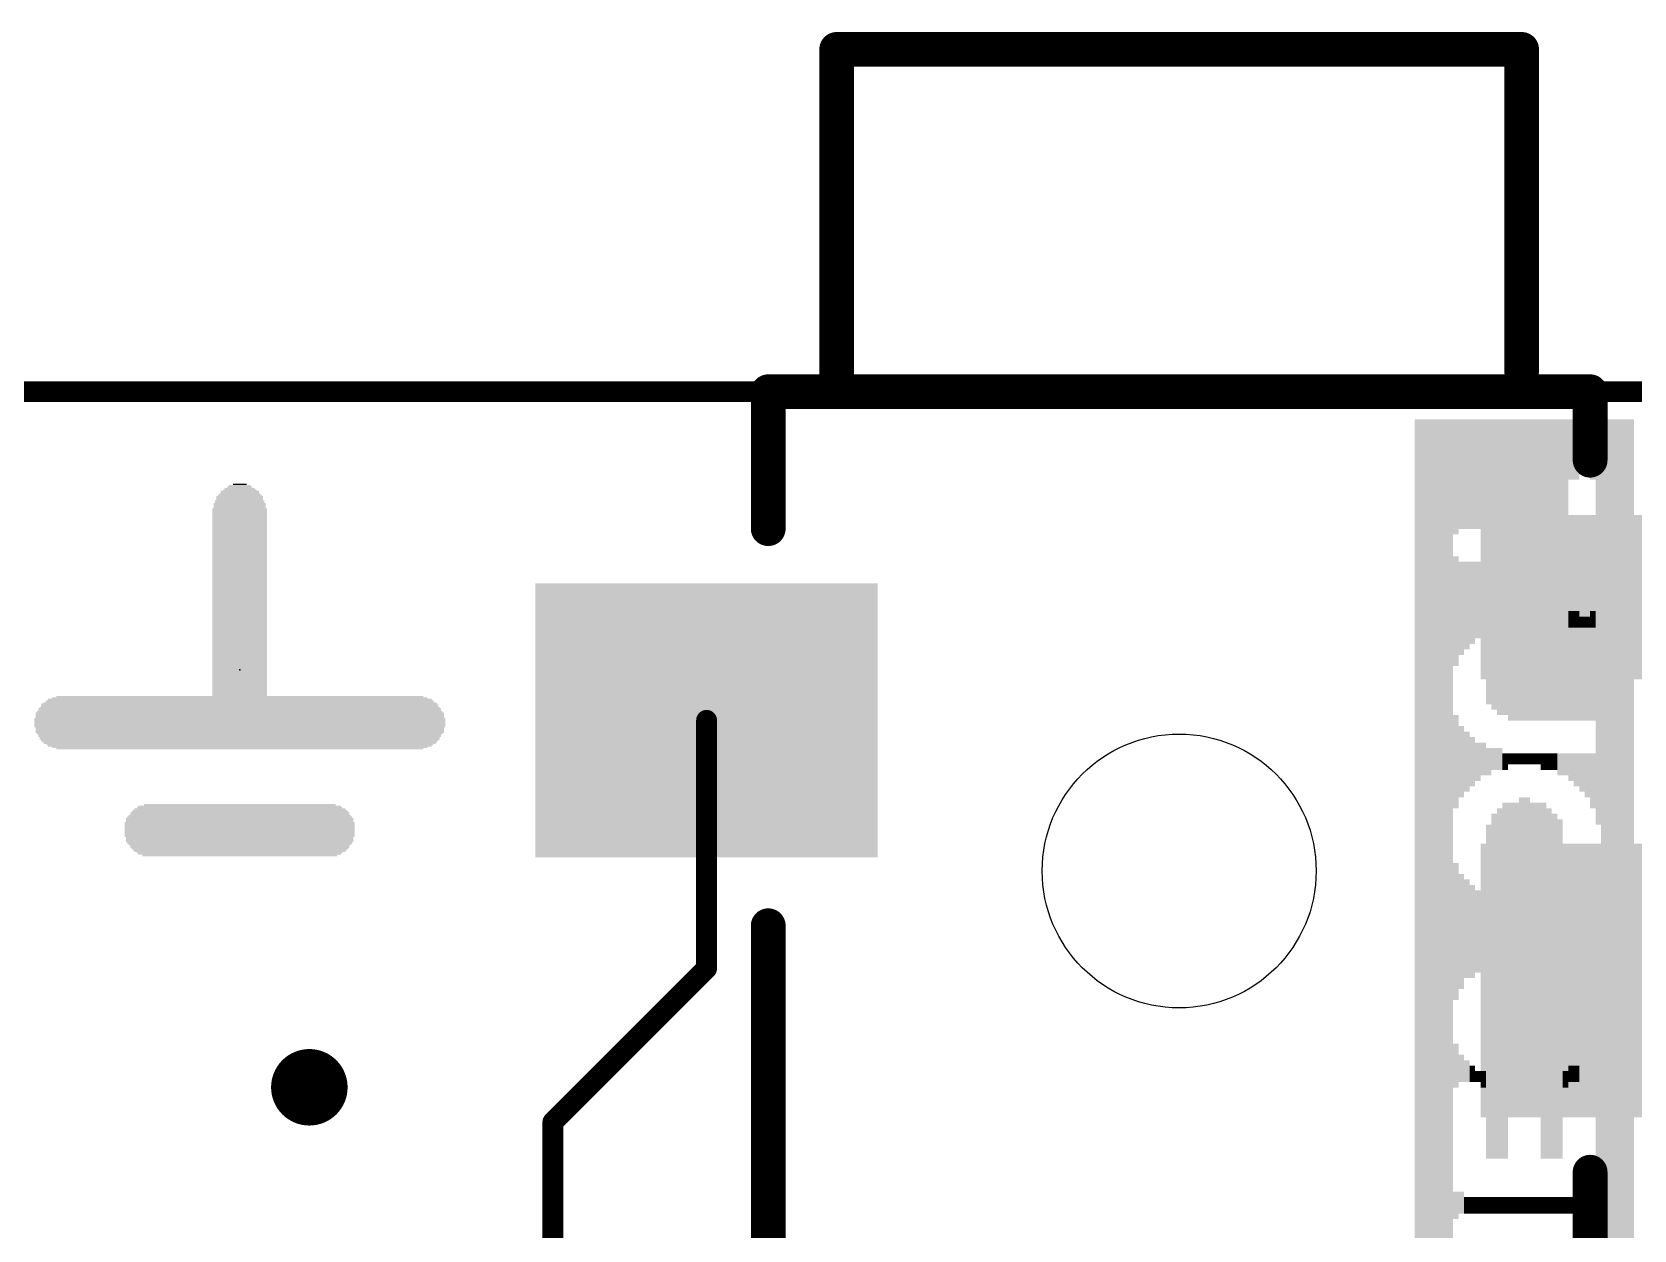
# Model space of a CAD drawing. Extents: x -15.2 to 71.4, y -14.5 to 36.9.
# Drawn here: x 19.57 to 31.26, y 28.17 to 36.92 of the extents above; entities that cross this region are included whole.
import ezdxf

# ---------------------------------------------------------------- set-up
doc = ezdxf.new("R2010")
doc.units = 0
for name, color, linetype in [('1', 12, 'CONTINUOUS'), ('16', 132, 'CONTINUOUS'), ('18', 110, 'CONTINUOUS'), ('20', 31, 'CONTINUOUS'), ('21', 41, 'CONTINUOUS'), ('22', 40, 'CONTINUOUS'), ('23', 53, 'CONTINUOUS'), ('51', 53, 'CONTINUOUS')]:
    doc.layers.add(name, color=color, linetype=linetype)

# ---------------------------------------------------------------- blocks, each defined once
blk = doc.blocks.new('RECT')
blk.add_solid([(-0.5, -0.5), (0.5, -0.5), (-0.5, 0.5), (0.5, 0.5)])
blk = doc.blocks.new('ROUNDV')
at = {"const_width": 0.5}
blk.add_lwpolyline([(0, -0.25, 1), (0, 0.25, 1), (0, -0.25)], format="xyb", dxfattribs=at)

msp = doc.modelspace()

# ---------------------------------------------------------------- linework, layer by layer
at = {"layer": '1', "const_width": 0.1524}
for points in [[(0, 34.29), (54.61, 34.29)], [(24.49, 30.078), (24.49, 31.89)], [(23.368, 28.956), (24.49, 30.078)], [(23.368, 27.52), (23.368, 28.956)]]:
    msp.add_lwpolyline(points, dxfattribs=at)
at = {"layer": '1', "const_width": 0.0762}
for points in [[(24.5281, 31.89, 1), (24.4519, 31.89)], [(24.4519, 30.078, 1), (24.5281, 30.078)], [(24.5169, 30.0511, 1), (24.4631, 30.1049)], [(23.4061, 28.956, 1), (23.3299, 28.956)], [(23.3411, 28.9829, 1), (23.3949, 28.9291)]]:
    msp.add_lwpolyline(points, format="xyb", dxfattribs=at)
at = {"layer": '16', "const_width": 0.1524}
msp.add_lwpolyline([(0, 34.29), (54.61, 34.29)], dxfattribs=at)
at = {"layer": '20', "const_width": 0.1524}
msp.add_lwpolyline([(0, 34.29), (54.61, 34.29)], dxfattribs=at)
at = {"layer": '20'}
msp.add_circle((27.94, 30.79), 1, dxfattribs=at)
at = {"layer": '21', "const_width": 0.254}
for points in [[(24.94, 30.39), (24.94, 24.09)], [(30.94, 19.79), (30.94, 28.59)]]:
    msp.add_lwpolyline(points, dxfattribs=at)
at = {"layer": '21', "const_width": 0.127}
for points in [[(25.0035, 30.39, 1), (24.8765, 30.39)], [(31.0035, 28.59, 1), (30.8765, 28.59)]]:
    msp.add_lwpolyline(points, format="xyb", dxfattribs=at)
at = {"layer": '23'}
for p in [(27.94, 34.29), (21.082, 32.258)]:
    msp.add_point(p, dxfattribs=at)
at = {"layer": '51', "const_width": 0.254}
for points in [[(30.44, 36.79), (25.44, 36.79)], [(25.44, 36.79), (25.44, 34.29)], [(30.44, 34.4424), (30.44, 36.79)], [(25.44, 34.29), (24.94, 34.29)], [(24.94, 34.29), (24.94, 33.29)], [(30.94, 34.29), (25.44, 34.29)], [(30.94, 33.79), (30.94, 34.29)]]:
    msp.add_lwpolyline(points, dxfattribs=at)
at = {"layer": '51', "const_width": 0.127}
for points in [[(25.44, 36.8535, 1), (25.44, 36.7265)], [(25.5035, 36.79, 1), (25.3765, 36.79)], [(30.5035, 36.79, 1), (30.3765, 36.79)], [(30.44, 36.7265, 1), (30.44, 36.8535)], [(30.3765, 34.4424, 1), (30.5035, 34.4424)], [(24.94, 34.3535, 1), (24.94, 34.2265)], [(25.0035, 34.29, 1), (24.8765, 34.29)], [(25.44, 34.3535, 1), (25.44, 34.2265)], [(25.44, 34.2265, 1), (25.44, 34.3535)], [(31.0035, 34.29, 1), (30.8765, 34.29)], [(30.94, 34.2265, 1), (30.94, 34.3535)], [(25.3765, 34.29, 1), (25.5035, 34.29)], [(30.8765, 33.79, 1), (31.0035, 33.79)], [(24.8765, 33.29, 1), (25.0035, 33.29)]]:
    msp.add_lwpolyline(points, format="xyb", dxfattribs=at)

# ---------------------------------------------------------------- block references
at = {"layer": '1', "yscale": 2.5}
for p, xscale, rotation in [((31.39, 32.79), 1.2, 90), ((24.49, 31.89), 2, 270), ((31.39, 29.99), 2, 270)]:
    msp.add_blockref('RECT', p, dxfattribs=dict(at, xscale=xscale, rotation=rotation))
at = {"layer": '18', "xscale": 0.5588, "yscale": 0.5588}
msp.add_blockref('ROUNDV', (21.59, 29.21), dxfattribs=at)
msp.add_blockref('ROUNDV', (21.59, 29.21), dxfattribs=at)
at = {"layer": '21', "yscale": 0.01}
for p, xscale in [((21.082, 33.563), 0.28), ((21.082, 33.573), 0.24), ((21.082, 33.583), 0.22), ((21.082, 33.593), 0.18), ((21.082, 33.603), 0.16), ((21.082, 33.613), 0.1), ((21.082, 33.473), 0.38), ((21.082, 33.463), 0.38), ((21.082, 33.453), 0.38), ((21.082, 33.443), 0.38), ((21.082, 33.493), 0.36), ((21.082, 33.483), 0.36), ((21.082, 33.523), 0.34), ((21.082, 33.513), 0.34), ((21.082, 33.503), 0.34), ((21.082, 33.533), 0.32), ((21.082, 33.543), 0.3), ((21.082, 33.553), 0.28), ((21.082, 33.433), 0.4), ((21.082, 33.423), 0.4), ((21.082, 33.413), 0.4), ((21.082, 33.403), 0.4), ((21.082, 33.393), 0.4), ((21.082, 33.383), 0.4), ((21.082, 33.373), 0.4), ((21.082, 33.363), 0.4), ((21.082, 33.353), 0.4), ((21.082, 33.343), 0.4), ((21.082, 33.333), 0.4), ((21.082, 33.323), 0.4), ((21.082, 33.313), 0.4), ((21.082, 33.303), 0.4), ((21.082, 33.293), 0.4), ((21.082, 33.283), 0.4), ((21.082, 33.273), 0.4), ((21.082, 33.263), 0.4), ((21.082, 33.253), 0.4), ((21.082, 33.243), 0.4), ((21.082, 33.233), 0.4), ((21.082, 33.223), 0.4), ((21.082, 33.213), 0.4), ((21.082, 33.203), 0.4), ((21.082, 33.193), 0.4), ((21.082, 33.183), 0.4), ((21.082, 33.173), 0.4), ((21.082, 33.163), 0.4), ((21.082, 33.153), 0.4), ((21.082, 33.143), 0.4), ((21.082, 33.133), 0.4), ((21.082, 33.123), 0.4), ((21.082, 33.113), 0.4), ((21.082, 33.103), 0.4), ((21.082, 33.093), 0.4), ((21.082, 33.083), 0.4), ((21.082, 33.073), 0.4), ((21.082, 33.063), 0.4), ((21.082, 33.053), 0.4), ((21.082, 33.043), 0.4), ((21.082, 33.033), 0.4), ((21.082, 33.023), 0.4), ((21.082, 33.013), 0.4), ((21.082, 33.003), 0.4), ((21.082, 32.993), 0.4), ((21.082, 32.983), 0.4), ((21.082, 32.973), 0.4), ((21.082, 32.963), 0.4), ((21.082, 32.953), 0.4), ((21.082, 32.943), 0.4), ((21.082, 32.933), 0.4), ((21.082, 32.923), 0.4), ((21.082, 32.913), 0.4), ((21.082, 32.903), 0.4), ((21.082, 32.893), 0.4), ((21.082, 32.883), 0.4), ((21.082, 32.873), 0.4), ((21.082, 32.863), 0.4), ((21.082, 32.853), 0.4), ((21.082, 32.843), 0.4), ((21.082, 32.833), 0.4), ((21.082, 32.823), 0.4), ((21.082, 32.813), 0.4), ((21.082, 32.803), 0.4), ((21.082, 32.793), 0.4), ((21.082, 32.783), 0.4), ((21.082, 32.773), 0.4), ((21.082, 32.763), 0.4), ((21.082, 32.753), 0.4), ((21.082, 32.743), 0.4), ((21.082, 32.733), 0.4), ((21.082, 32.723), 0.4), ((21.082, 32.713), 0.4), ((21.082, 32.703), 0.4), ((21.082, 32.693), 0.4), ((21.082, 32.683), 0.4), ((21.082, 32.673), 0.4), ((21.082, 32.663), 0.4), ((21.082, 32.653), 0.4), ((21.082, 32.643), 0.4), ((21.082, 32.633), 0.4), ((21.082, 32.623), 0.4), ((21.082, 32.613), 0.4), ((21.082, 32.603), 0.4), ((21.082, 32.593), 0.4), ((21.082, 32.583), 0.4), ((21.082, 32.573), 0.4), ((21.082, 32.563), 0.4), ((21.082, 32.553), 0.4), ((21.082, 32.543), 0.4), ((21.082, 32.533), 0.4), ((21.082, 32.523), 0.4), ((21.082, 32.513), 0.4), ((21.082, 32.503), 0.4), ((21.082, 32.493), 0.4), ((21.082, 32.483), 0.4), ((21.082, 32.473), 0.4), ((21.082, 32.463), 0.4), ((21.082, 32.453), 0.4), ((21.082, 32.443), 0.4), ((21.082, 32.433), 0.4), ((21.082, 32.423), 0.4), ((21.082, 32.413), 0.4), ((21.082, 32.403), 0.4), ((21.082, 32.393), 0.4), ((21.082, 32.383), 0.4), ((21.082, 32.373), 0.4), ((21.082, 32.363), 0.4), ((21.082, 32.353), 0.4), ((21.082, 32.343), 0.4), ((21.082, 32.333), 0.4), ((21.082, 32.323), 0.4), ((21.082, 32.313), 0.4), ((21.082, 32.303), 0.4), ((21.082, 32.293), 0.4), ((21.082, 32.283), 0.4), ((21.082, 32.273), 0.4), ((21.082, 32.263), 0.4), ((21.082, 32.253), 0.4), ((21.082, 32.243), 0.4), ((21.082, 32.233), 0.4), ((21.082, 32.223), 0.4), ((21.082, 32.213), 0.4), ((21.082, 32.203), 0.4), ((21.082, 32.193), 0.4), ((21.082, 32.183), 0.4), ((21.082, 32.173), 0.4), ((21.082, 32.163), 0.4), ((21.082, 32.043), 2.8), ((21.082, 32.053), 2.74), ((21.082, 32.063), 2.68), ((21.082, 32.153), 0.4), ((21.082, 32.143), 0.4), ((21.082, 32.133), 0.4), ((21.082, 32.123), 0.4), ((21.082, 32.113), 0.4), ((21.082, 32.103), 0.4), ((21.082, 32.093), 0.4), ((21.082, 32.083), 0.4), ((21.082, 32.073), 0.4), ((21.082, 31.943), 2.98), ((21.082, 31.933), 2.98), ((21.082, 31.923), 2.98), ((21.082, 31.953), 2.96), ((21.082, 31.973), 2.94), ((21.082, 31.963), 2.94), ((21.082, 31.983), 2.92), ((21.082, 32.003), 2.9), ((21.082, 31.993), 2.9), ((21.082, 32.013), 2.88), ((21.082, 32.023), 2.84), ((21.082, 32.033), 2.82), ((21.082, 31.903), 3), ((21.082, 31.893), 3), ((21.082, 31.883), 3), ((21.082, 31.873), 3), ((21.082, 31.863), 3), ((21.082, 31.853), 3), ((21.082, 31.843), 3), ((21.082, 31.913), 2.98), ((21.082, 31.833), 2.98), ((21.082, 31.823), 2.98), ((21.082, 31.813), 2.98), ((21.082, 31.803), 2.98), ((21.082, 31.793), 2.96), ((21.082, 31.783), 2.94), ((21.082, 31.773), 2.94), ((21.082, 31.763), 2.92), ((21.082, 31.753), 2.92), ((21.082, 31.743), 2.9), ((21.082, 31.733), 2.88), ((21.082, 31.723), 2.86), ((21.082, 31.713), 2.82), ((21.082, 31.703), 2.8), ((21.082, 31.693), 2.74), ((21.082, 31.683), 2.68), ((21.082, 31.223), 1.58), ((21.082, 31.233), 1.56), ((21.082, 31.243), 1.54), ((21.082, 31.253), 1.5), ((21.082, 31.263), 1.48), ((21.082, 31.273), 1.4), ((21.082, 31.143), 1.68), ((21.082, 31.133), 1.68), ((21.082, 31.123), 1.68), ((21.082, 31.113), 1.68), ((21.082, 31.103), 1.68), ((21.082, 31.173), 1.66), ((21.082, 31.163), 1.66), ((21.082, 31.153), 1.66), ((21.082, 31.183), 1.64), ((21.082, 31.193), 1.62), ((21.082, 31.213), 1.6), ((21.082, 31.203), 1.6), ((21.082, 31.093), 1.68), ((21.082, 31.083), 1.68), ((21.082, 31.073), 1.68), ((21.082, 31.063), 1.68), ((21.082, 31.053), 1.68), ((21.082, 31.043), 1.68), ((21.082, 31.033), 1.66), ((21.082, 31.023), 1.66), ((21.082, 31.013), 1.66), ((21.082, 31.003), 1.66), ((21.082, 30.993), 1.64), ((21.082, 30.983), 1.62), ((21.082, 30.973), 1.6), ((21.082, 30.963), 1.6), ((21.082, 30.953), 1.58), ((21.082, 30.943), 1.56), ((21.082, 30.933), 1.54), ((21.082, 30.923), 1.5), ((21.082, 30.913), 1.48), ((21.082, 30.903), 1.42)]:
    msp.add_blockref('RECT', p, dxfattribs=dict(at, xscale=xscale))
at = {"layer": '22', "yscale": 0.04, "rotation": 90}
for p, xscale in [((29.68, 28.988), 10.2), ((29.72, 28.988), 10.2), ((29.76, 28.988), 10.2), ((29.8, 28.988), 10.2), ((29.84, 28.988), 10.2), ((29.88, 28.988), 10.2), ((29.92, 28.988), 10.2), ((29.96, 33.668), 0.84), ((30, 33.688), 0.8), ((30.04, 33.688), 0.8), ((30.08, 33.688), 0.8), ((30.12, 33.688), 0.8), ((30.16, 33.688), 0.8), ((30.2, 33.688), 0.8), ((30.24, 33.688), 0.8), ((30.28, 33.688), 0.8), ((30.32, 33.688), 0.8), ((30.36, 33.688), 0.8), ((30.4, 33.688), 0.8), ((30.44, 33.688), 0.8), ((30.48, 33.688), 0.8), ((30.52, 33.688), 0.8), ((30.56, 33.688), 0.8), ((30.6, 33.688), 0.8), ((30.64, 33.688), 0.8), ((30.68, 33.688), 0.8), ((30.72, 33.688), 0.8), ((30.76, 33.688), 0.8), ((30.8, 33.868), 0.44), ((30.84, 33.868), 0.44), ((30.88, 33.888), 0.4), ((30.92, 33.888), 0.4), ((30.96, 33.868), 0.44), ((31, 32.608), 2.96), ((31.04, 28.988), 10.2), ((31.08, 28.988), 10.2), ((31.12, 28.988), 10.2), ((31.16, 28.988), 10.2), ((31.2, 28.988), 10.2), ((31.24, 28.988), 10.2), ((29.96, 32.688), 0.8), ((30, 32.708), 0.68), ((30.04, 32.728), 0.64), ((30.08, 32.748), 0.6), ((30.12, 32.768), 0.56), ((30.16, 32.768), 0.56), ((30.2, 32.788), 0.52), ((30.24, 32.788), 0.52), ((30.28, 32.808), 0.48), ((30.32, 32.808), 0.48), ((30.36, 32.808), 0.48), ((30.4, 32.808), 0.48), ((30.44, 32.808), 0.48), ((30.48, 32.808), 0.48), ((30.52, 32.808), 0.48), ((30.56, 32.808), 0.48), ((30.6, 32.808), 0.48), ((30.64, 32.808), 0.48), ((30.68, 32.808), 0.48), ((30.72, 32.808), 0.48), ((30.76, 32.808), 0.48), ((30.8, 32.628), 0.12), ((30.84, 32.628), 0.12), ((30.88, 32.608), 0.08), ((30.92, 32.608), 0.08), ((30.96, 32.628), 0.12), ((30.28, 32.108), 0.36), ((30.32, 32.108), 0.36), ((30.36, 32.108), 0.44), ((30.4, 32.108), 0.44), ((30.44, 32.108), 0.44), ((30.48, 32.108), 0.44), ((30.52, 32.108), 0.44), ((30.56, 32.108), 0.44), ((30.6, 32.108), 0.44), ((30.64, 32.108), 0.44), ((30.68, 32.108), 0.44), ((30.72, 32.108), 0.44), ((30.76, 32.108), 0.44), ((30.8, 32.108), 0.44), ((30.84, 32.108), 0.44), ((30.88, 32.108), 0.44), ((30.92, 32.108), 0.44), ((30.96, 32.108), 0.44), ((30.2, 32.108), 0.2), ((30.24, 32.108), 0.28), ((29.96, 31.588), 0.68), ((30, 31.588), 0.52), ((30.04, 31.588), 0.44), ((30.08, 31.588), 0.36), ((30.12, 31.588), 0.28), ((30.16, 31.608), 0.24), ((30.2, 31.588), 0.2), ((30.24, 31.608), 0.16), ((30.28, 31.608), 0.16), ((30.32, 31.588), 0.12), ((30.36, 31.608), 0.08), ((30.4, 31.608), 0.08), ((30.44, 31.608), 0.08), ((30.48, 31.608), 0.08), ((30.52, 31.608), 0.08), ((30.56, 31.608), 0.08), ((30.6, 31.588), 0.12), ((30.64, 31.588), 0.12), ((30.68, 31.588), 0.12), ((30.72, 31.568), 0.16), ((30.76, 31.568), 0.16), ((30.8, 31.548), 0.2), ((30.84, 31.528), 0.24), ((30.88, 31.508), 0.28), ((30.92, 31.488), 0.32), ((30.96, 31.448), 0.4), ((30.28, 31.048), 0.4), ((30.32, 31.048), 0.48), ((30.36, 31.028), 0.52), ((30.4, 31.028), 0.52), ((30.44, 31.048), 0.56), ((30.48, 31.048), 0.56), ((30.52, 31.028), 0.52), ((30.56, 31.028), 0.52), ((30.6, 31.048), 0.48), ((30.64, 31.028), 0.44), ((30.2, 31.028), 0.2), ((30.24, 31.048), 0.32), ((30.68, 31.028), 0.36), ((30.72, 31.048), 0.24), ((31, 30.388), 1.16), ((30, 30.348), 0.84), ((30.92, 30.368), 0.8), ((30.96, 30.368), 0.88), ((30.04, 30.368), 0.72), ((30.08, 30.348), 0.68), ((30.12, 30.348), 0.6), ((30.8, 30.328), 0.64), ((30.84, 30.328), 0.64), ((30.88, 30.348), 0.68), ((30.16, 30.328), 0.56), ((30.2, 30.328), 0.48), ((30.24, 30.328), 0.48), ((30.28, 30.328), 0.48), ((30.32, 30.308), 0.44), ((30.36, 30.308), 0.44), ((30.4, 30.288), 0.48), ((30.44, 30.288), 0.48), ((30.48, 30.268), 0.52), ((30.52, 30.248), 0.56), ((30.56, 30.188), 0.68), ((30.6, 30.108), 0.84), ((30.64, 30.088), 0.96), ((30.72, 30.248), 0.64), ((30.76, 30.288), 0.64), ((30.24, 29.708), 0.28), ((30.28, 29.668), 0.36), ((30.2, 29.708), 0.2), ((30.32, 29.248), 1.12), ((30.72, 29.708), 0.2), ((30.76, 29.688), 0.16), ((30.36, 29.368), 0.64), ((29.96, 29.368), 0.32), ((30.4, 29.328), 0.48), ((30.44, 29.288), 0.4), ((30.96, 29.348), 0.28), ((31, 28.208), 2.72), ((30, 29.348), 0.2), ((30.04, 29.328), 0.16), ((30.08, 29.308), 0.12), ((30.24, 29.028), 0.68), ((30.28, 29.048), 0.72), ((30.48, 29.248), 0.32), ((30.52, 29.248), 0.32), ((30.56, 29.208), 0.32), ((30.6, 29.028), 0.68), ((30.8, 29.308), 0.12), ((30.84, 29.308), 0.12), ((30.88, 29.328), 0.16), ((30.92, 29.348), 0.2), ((30.12, 29.288), 0.08), ((30.16, 29.268), 0.12), ((30.2, 29.008), 0.64), ((30.64, 29.008), 0.64), ((30.68, 29.008), 0.64), ((30.72, 29.008), 0.64), ((30.76, 29.268), 0.12), ((29.96, 28.348), 0.2), ((30, 28.368), 0.16), ((30.96, 28.368), 0.16), ((30.04, 28.348), 0.12), ((30.08, 28.348), 0.12), ((30.12, 28.348), 0.12), ((30.16, 28.348), 0.12), ((30.2, 28.348), 0.12), ((30.24, 28.348), 0.12), ((30.28, 28.348), 0.12), ((30.32, 28.348), 0.12), ((30.36, 28.348), 0.12), ((30.4, 28.348), 0.12), ((30.44, 28.348), 0.12), ((30.48, 28.348), 0.12), ((30.52, 28.348), 0.12), ((30.56, 28.348), 0.12), ((30.6, 28.348), 0.12), ((30.64, 28.348), 0.12), ((30.68, 28.348), 0.12), ((30.72, 28.348), 0.12), ((30.76, 28.348), 0.12), ((30.8, 28.348), 0.12), ((30.84, 28.348), 0.12), ((30.88, 28.348), 0.12), ((30.92, 28.348), 0.12)]:
    msp.add_blockref('RECT', p, dxfattribs=dict(at, xscale=xscale))
for p in [(29.96, 30.348), (30.68, 30.068)]:
    msp.add_blockref('RECT', p, dxfattribs=at)

doc.saveas('drawing.dxf')
